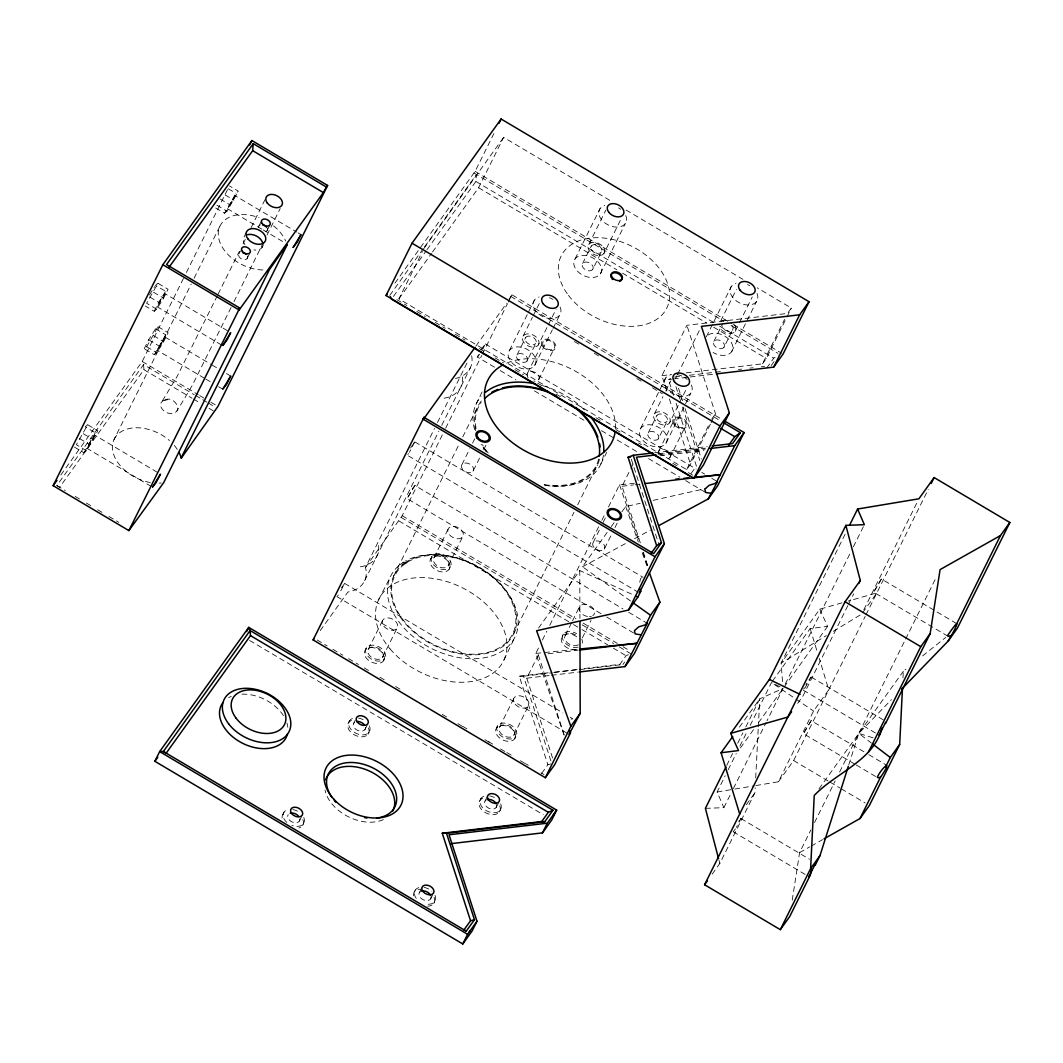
<?xml version="1.0" encoding="UTF-8"?>
<svg xmlns="http://www.w3.org/2000/svg" width="1063" height="1063" viewBox="0 0 1063 1063"><rect width="100%" height="100%" fill="white"/><g stroke="black" fill="none" stroke-linecap="round" stroke-linejoin="round"><path stroke-width="0.75" stroke-dasharray="5 3.75" d="M164.659 400.153C155.424 403.116 163.45 414.783 172.551 413.494C184.922 410.756 172.206 393.403 163.396 401.017L163.941 400.233M902.979 677.795L903.311 671.298L905.889 669.238M712.21 874.118L719.824 863.488L754.943 792.746L755.195 787.803M755.7 777.917L758.238 728.487M758.331 726.84L759.766 698.829L783.059 688.465L766.981 720.834M427.007 249.672L475.905 181.481L476.476 174.478L424.443 247.028M151.172 486.429L86.98 448.334L90.514 441.211L94.82 435.192L159.025 473.287M94.82 435.192L86.98 448.334M221.41 344.93L157.218 306.835L160.752 299.713L165.057 293.707L229.263 331.802M204.375 378.215L157.297 350.285L157.63 349.129L165.137 337.157L210.793 364.237M165.057 293.707L157.218 306.835M165.137 337.157L157.297 350.285M261.764 229.116L227.535 208.8L235.149 195.738L296.723 232.053M235.375 195.658L227.535 208.8M341.422 587.773L344.704 583.454L339.15 593.779M601.007 613.657L407.129 498.613L412.67 488.276L414.969 485.485L622.958 608.886M414.716 442.049L409.388 452.307M414.969 485.485L407.129 498.613M494.521 367.213L477.407 357.048L479.041 353.288M480.954 349.926L485.26 343.92L482.722 349.328M740.26 819.174L740.977 818.576L736.407 827.386M810.498 677.689L811.215 677.091L804.093 689.621M947.864 636.179L873.68 592.171L880.815 579.641L881.533 579.043L957.258 623.968M881.533 579.043L873.68 592.171M854.798 764.138L803.442 733.669L811.069 720.608L867.381 753.813M811.295 720.541L803.442 733.669M792.227 900.175L799.602 852.592L810.83 829.977M639.7 582.232L640.59 578.684L642.198 577.182M848.832 764.709L858.771 733.39L891.445 699.64M803.708 689.063L804.253 687.907M503.968 659.964L515.196 636.551M476.025 404.299L482.456 391.171M86.462 450.725L76.363 444.733L87.711 424.762L97.809 430.754L86.462 450.725L83.99 452.785L73.892 446.792M156.699 309.227L146.601 303.234L157.949 283.276L168.047 289.256L163.609 298.211L156.699 309.227L154.228 311.286L145.392 306.051M83.99 452.785L95.351 432.814L97.809 430.754M154.228 311.286L158.679 302.33L165.589 291.315L168.047 289.256M144.209 348.744L148.661 339.788L155.57 328.773L158.028 326.713L168.127 332.706L163.689 341.661L156.779 352.677L154.308 354.736L144.209 348.744L146.681 346.684L158.028 326.713M60.817 474.988L142.216 361.486L183.434 278.44M186.384 272.5L227.602 189.466M154.308 354.736L165.655 334.765L168.127 332.706M215.709 208.003L224.545 213.238L235.893 193.28L238.364 191.22L229.528 185.972M150.295 482.522A36.806 24.954 26.4 0 1 114.007 439.577L191.181 284.113M194.117 278.187L219.842 226.366M224.545 213.238L227.017 211.178L238.364 191.22M246.244 232.584L244.078 236.943A10.457 7.082 26.4 0 0 244.955 244.623M217.383 295.594L177.069 376.568L160.712 403.661M218.114 294.119L239.401 251.24M243.068 243.852L245.261 239.414M251.134 227.588L265.086 199.499M239.042 253.751L240.477 250.841M258.96 225.981L261.126 221.609M247.121 258.548L249.287 254.19M267.039 230.764L269.922 224.957M231.056 307.539L192.204 385.55L176.989 410.982M233.993 301.626L261.883 245.447M267.012 235.096L280.22 208.494M262.003 247.573L263.438 244.676M710.363 424.217L690.498 464.239L686.658 469.594L398.917 298.862L422.463 251.439M394.944 283.157L475.121 171.342L493.883 133.553M432.521 252.011L478.602 187.752L503.623 137.353L611.876 201.585M320.229 630.611L347.92 592.011L349.554 591.706A36.806 24.954 26.4 0 0 365.831 569.011L365.473 567.522L434.528 428.429M437.464 422.516L468.57 359.852M364.649 580.69L438.833 431.233M441.77 425.32L470.484 367.479M365.473 567.522L402.186 515.728L442.673 434.169M445.623 428.243L481.698 355.574M482.429 354.085L507.463 303.673M508.194 302.184L511.874 294.77L722.72 419.872M393.709 575.987L459.057 444.334M462.724 436.946L477.42 407.355M509.429 350.458L527.833 313.412M528.563 311.924L534.45 300.072M283.064 814.059L284.02 812.119M365.273 650.078L366.429 647.752M523.142 336.014L532.404 317.345M533.121 315.91L539.539 302.995M368.449 648.962L382.879 619.875M461.953 464.558L469.74 448.852M472.57 443.151L474.696 438.86M517.003 354.962L525.667 337.516M575.056 258.96L600.077 208.561M527.102 360.942A5.886 4 26.4 0 0 521.561 353.62A5.886 4 26.4 0 0 517.495 359.281A5.886 4 26.4 0 0 527.102 360.942L535.765 343.508A5.886 4 26.4 0 0 530.224 336.174A5.886 4 26.4 0 0 526.158 341.834A5.886 4 26.4 0 0 535.765 343.508M299.301 821.181L302.184 815.361M473.048 471.148A6.484 4.398 26.4 0 0 466.963 463.096A6.484 4.398 26.4 0 0 462.485 469.315A6.484 4.398 26.4 0 0 473.048 471.148L480.848 455.442M483.678 449.742L487.93 441.172M348.691 722.548L349.647 720.608M430.9 558.58L432.056 556.241M382.587 657.346A8.238 5.594 26.4 0 0 374.827 647.088A8.238 5.594 26.4 0 0 369.14 655.021A8.238 5.594 26.4 0 0 382.587 657.346L397.017 628.273A8.238 5.594 26.4 0 0 389.257 618.015A8.238 5.594 26.4 0 0 383.57 625.934A8.238 5.594 26.4 0 0 397.017 628.273M538.29 344.997A8.836 5.993 26.4 0 0 529.972 334.021A8.836 5.993 26.4 0 0 523.886 342.512A8.836 5.993 26.4 0 0 538.29 344.997L547.551 326.341M548.269 324.906L556.108 309.107M588.769 244.503L605.87 210.049M434.076 557.45L448.506 528.377M383.451 660.867A10.603 7.189 26.4 0 0 373.472 647.686A10.603 7.189 26.4 0 0 366.164 657.877A10.603 7.189 26.4 0 0 383.451 660.867L384.607 658.542A10.603 7.189 26.4 0 0 374.628 645.361A10.603 7.189 26.4 0 0 367.32 655.552A10.603 7.189 26.4 0 0 384.607 658.542M302.503 825.592L303.46 823.652M353.82 723.079L355.255 720.169M527.58 373.047L543.166 341.648M582.63 263.451L591.294 246.005M534.676 365.446A14.723 9.979 26.4 0 0 520.817 347.136A14.723 9.979 26.4 0 0 510.665 361.287A14.723 9.979 26.4 0 0 534.676 365.446L552.335 329.862M553.066 328.387L559.696 315.047M592.729 269.431A5.886 4 26.4 0 0 587.188 262.109A5.886 4 26.4 0 0 583.122 267.77A5.886 4 26.4 0 0 592.729 269.431L601.392 251.997A5.886 4 26.4 0 0 595.851 244.676A5.886 4 26.4 0 0 591.785 250.337A5.886 4 26.4 0 0 601.392 251.997M364.928 729.67L367.811 723.85M538.675 379.637L554.261 348.239A6.484 4.398 26.4 0 0 548.176 340.187A6.484 4.398 26.4 0 0 543.711 346.405A6.484 4.398 26.4 0 0 554.261 348.239M448.214 565.835A8.238 5.594 26.4 0 0 440.454 555.577A8.238 5.594 26.4 0 0 434.767 563.51A8.238 5.594 26.4 0 0 448.214 565.835L462.644 536.762A8.238 5.594 26.4 0 0 454.884 526.504A8.238 5.594 26.4 0 0 449.197 534.437A8.238 5.594 26.4 0 0 462.644 536.762M603.917 253.486A8.836 5.993 26.4 0 0 595.599 242.51A8.836 5.993 26.4 0 0 589.513 251.001A8.836 5.993 26.4 0 0 603.917 253.486L621.018 219.031M449.078 569.356A10.603 7.189 26.4 0 0 439.099 556.175A10.603 7.189 26.4 0 0 431.791 566.366A10.603 7.189 26.4 0 0 449.078 569.356L450.234 567.031A10.603 7.189 26.4 0 0 440.255 553.85A10.603 7.189 26.4 0 0 432.947 564.041A10.603 7.189 26.4 0 0 450.234 567.031M368.13 734.081L369.087 732.141M600.303 273.935A14.723 9.979 26.4 0 0 586.444 255.625A14.723 9.979 26.4 0 0 576.292 269.776A14.723 9.979 26.4 0 0 600.303 273.935L625.323 223.536M513.814 633.495L574.02 512.193M577.701 504.805L597.526 464.863M666.9 391.224L661.877 375.691L686.897 325.291L787.524 313.426L791.364 308.084L757.175 287.794M640.683 428.336L665.704 377.95M414.318 891.923L415.274 889.997M496.527 727.956L497.683 725.63M654.396 413.892L662.94 396.658M665.797 390.918L670.78 380.873M564.121 735.197L535.792 653.413L539.459 646.012M542.396 640.099L546.807 631.223M549.744 625.31L598.934 526.198M601.871 520.285L604.807 514.372M608.488 506.971L619.503 484.781L634.372 483.293M499.703 726.826L514.133 697.753M419.447 892.468L421.599 888.097M593.194 542.436L600.276 528.152M603.12 522.451L605.95 516.738M648.257 432.827L656.921 415.381M552.587 758.039L526.77 678.167L538.316 654.914L541.585 654.516M640.311 542.874L622.028 486.283L630.12 469.979M630.851 468.491L633.8 462.564M675.417 378.707L676.865 375.797M677.583 374.349L699.959 329.278M706.31 336.825L731.331 286.439M658.356 438.82A5.886 4 26.4 0 0 652.815 431.498A5.886 4 26.4 0 0 648.749 437.159A5.886 4 26.4 0 0 658.356 438.82L667.006 421.373A5.886 4 26.4 0 0 661.465 414.052A5.886 4 26.4 0 0 657.412 419.712A5.886 4 26.4 0 0 667.006 421.373M430.542 899.046L432.707 894.687M604.302 549.026A6.484 4.398 26.4 0 0 598.203 540.961A6.484 4.398 26.4 0 0 593.739 547.193A6.484 4.398 26.4 0 0 604.302 549.026L611.384 534.742M614.932 527.607L619.184 519.05M479.945 800.412L480.901 798.486M562.154 636.445L563.31 634.119M513.841 735.211A8.238 5.594 26.4 0 0 506.081 724.966A8.238 5.594 26.4 0 0 500.394 732.885A8.238 5.594 26.4 0 0 513.841 735.211L528.271 706.138A8.238 5.594 26.4 0 0 520.511 695.893A8.238 5.594 26.4 0 0 514.824 703.812A8.238 5.594 26.4 0 0 528.271 706.138M669.531 422.875A8.836 5.993 26.4 0 0 661.226 411.886A8.836 5.993 26.4 0 0 655.127 420.377A8.836 5.993 26.4 0 0 669.531 422.875L678.805 404.206M679.509 402.771L686.645 388.42M720.727 320.946L736.407 289.362M565.33 635.315L571.828 622.24M572.545 620.779L579.76 606.242M514.705 738.745A10.603 7.189 26.4 0 0 504.726 725.564A10.603 7.189 26.4 0 0 497.418 735.742A10.603 7.189 26.4 0 0 514.705 738.745L515.861 736.42A10.603 7.189 26.4 0 0 505.882 723.239A10.603 7.189 26.4 0 0 498.574 733.417A10.603 7.189 26.4 0 0 515.861 736.42M433.744 903.457L434.714 901.517M485.073 800.957L487.226 796.586M658.821 450.925L674.407 419.526M713.884 341.316L722.548 323.883M665.93 443.311A14.723 9.979 26.4 0 0 652.071 425.001A14.723 9.979 26.4 0 0 641.919 439.152A14.723 9.979 26.4 0 0 665.93 443.311L690.937 392.925M723.983 347.309A5.886 4 26.4 0 0 718.442 339.987A5.886 4 26.4 0 0 714.376 345.648A5.886 4 26.4 0 0 723.983 347.309L732.633 329.862M496.169 807.535L499.065 801.728M669.929 457.515L685.515 426.104A6.484 4.398 26.4 0 0 679.416 418.051A6.484 4.398 26.4 0 0 674.952 424.283A6.484 4.398 26.4 0 0 685.515 426.104M582.351 637.893L591.001 620.447M735.158 331.364L738.732 324.188M739.436 322.753L752.272 296.909M499.371 811.946L500.341 810.006M731.557 351.8L756.564 301.414M686.658 469.594L709.473 423.645M711.094 422.742L715.519 413.839L686.897 325.291M686.22 372.821L762.503 363.825L784.587 319.365M762.503 363.825L766.343 358.47L786.208 318.448M786.952 316.973L791.364 308.084M726.707 765.426L732.58 753.587M737.722 743.236L742.864 732.872M745.801 726.959L759.766 698.829L737.523 729.843M705.407 808.345L723.876 807.667L717.126 792.001L725.205 775.724M728.142 769.811L736.221 753.534M739.888 746.133L747.236 731.331M750.172 725.418L771.486 682.499L781.611 687.721M845.098 534.211L781.106 663.113L782.687 683.708M723.876 807.667L730.454 794.42M733.377 788.533L766.25 722.309M785.251 684.04L850.44 552.72M853.363 546.807L863.621 526.158M847.822 605.644L803.057 695.84L797.343 703.799M848.553 604.169L853.695 593.818M755.833 785.557L778.422 781.783L813.54 711.041L828.768 689.794L819.228 658.396M863.847 609.697L918.166 500.274M778.422 781.783L793.649 760.55L865.216 616.381M865.946 614.906L928.251 489.392M814.51 822.549L835.173 780.946M839.597 772.03L904.865 640.551M905.596 639.076L936.41 576.996M600.834 464.053L606.667 452.453M378.534 599.904L390.4 576.797M509.15 299.168L511.874 294.77M805.9 684.811L806.91 683.097M410.637 447.975L412.643 444.759M149.445 294.969L154.627 286.704M167.795 399.661L164.871 400.326M479.705 354.258L477.407 357.048M808.916 679.882L809.793 678.619M738.679 821.38L739.556 820.105M735.423 828.914L733.364 831.638M143.571 364.609L143.957 369.685L59.581 487.346L56.844 485.539L143.571 364.609L194.237 394.679M389.749 295.408L423.473 248.37M423.938 248.476L503.623 137.353M393.443 296.471L426.05 251.014M398.917 298.862L431.565 253.353M475.972 346.033L506.652 303.261M538.516 628.074L579.773 570.539L633.761 595.081M630.518 600.967L582.484 566.765L607.438 531.978M611.265 526.623L614.148 522.611M621.828 511.914L625.669 506.559L640.178 503.291M711.679 419.194L715.519 413.839M691.123 473.407L696.398 466.046L676.068 403.169M766.702 368.011L773.744 358.204L778.236 354.989M771.153 365.619L774.807 360.543M541.665 773.372L547.883 764.722L551.79 763.686L523.514 676.214L519.276 676.201L547.883 764.722M628.379 654.688L626.054 655.725L619.862 664.348L579.441 669.105M622.931 664.495L624.659 662.09M841.989 602.841L819.772 609.192L781.106 663.113L826.323 635.608M772.456 681.144L810.152 628.565L827.585 626.359L819.772 609.192M740.419 747.914L753.68 729.417M758.424 722.813L783.059 688.465M784.002 687.136L827.585 626.359M862.598 612.806L876.882 592.888L848.327 601.033M746.372 804.691L754.943 792.746M818.975 788.879L903.311 671.298M413.52 443.497L414.225 442.567M407.82 454.499L408.524 453.569M337.582 595.984L338.286 595.054M157.949 283.276L155.49 285.336L165.589 291.315M87.711 424.762L85.253 426.821L95.351 432.814M922.631 655.871L945.818 637.375M399.994 564.666L405.481 561.012L408.817 561.357L411.713 559.895A65.733 44.58 26.4 0 1 513.376 605.817A65.733 44.58 26.4 0 1 443.072 648.629A65.733 44.58 26.4 0 1 403.595 564.825L399.994 564.666A69.201 46.931 26.4 0 0 442.952 653.4A69.201 46.931 26.4 0 0 514.691 605.551A69.201 46.931 26.4 0 0 405.481 561.012M403.595 564.825L408.817 561.357M833.379 631.316L861.641 614.135M799.602 852.592L809.674 846.919M811.109 846.108L822.616 839.624M582.484 566.765L627.303 542.595M634.531 538.702L650.423 530.118M673.53 395.303L668.454 379.584L670.673 378.401M571.11 719.133L572.917 718.854L570.074 717.166M653.094 500.381L706.337 488.395M444.135 398.187L445.769 397.881A36.806 24.954 26.4 0 0 462.046 375.186L461.687 373.698M360.423 566.818L362.058 566.513A36.806 24.954 26.4 0 0 378.335 543.818L377.99 542.329M717.126 792.001L733.257 789.317M734.865 789.052L754.225 785.823M620.207 664.813L612.82 665.69M661.877 375.691L671.617 374.535M674.54 377.02L682.725 376.05M689.276 375.279L713.844 372.382M715.479 372.183L720.395 371.612M738.4 369.486L741.682 369.1M749.867 368.13L753.149 367.745M761.334 366.788L764.603 366.403M668.454 379.584L671.723 379.199M673.357 379.013L688.518 377.166M690.166 376.966L714.721 374.07M654.609 452.772L707.267 446.566M657.758 453.742L705.42 448.134M659.379 454.499L705.234 449.091M659.897 455.788L703.905 450.606M622.028 486.283L633.482 484.927M635.129 484.741L640.032 484.157M548.136 653.745L577.621 650.277M519.276 676.201L548.216 672.799M554.793 672.015L577.807 669.305M523.514 676.214L552.016 672.852M553.65 672.666L611.185 665.876M526.77 678.167L549.691 675.47M551.338 675.271L577.541 672.188M535.792 653.413L578.75 649.108M402.638 562.739L406.106 563.005L405.348 562.553M872.989 737.775L858.771 733.39L871.474 743.103M626.12 210.036L742.931 279.343M475.121 171.342L731.729 323.604M733.164 324.441L781.624 353.208M473.952 172.977L723.903 321.278M731.012 325.504L777.943 353.341M475.905 181.481L713.884 322.687M719.585 326.075L773.744 358.204M478.602 187.752L616.779 269.736M622.48 273.111L706.523 322.979M713.645 327.205L766.343 358.47M510.705 296.404L720.422 420.842M574.339 341.515L580.013 344.877M594.217 353.301L599.891 356.676M636.803 378.574L642.49 381.949M652.43 387.836L662.369 393.735M228.332 188.776L235.893 193.28M298.145 232.903L301.002 234.591M485.26 343.92L696.106 469.022M701.793 472.397L704.649 474.085M711.772 478.31L717.472 481.698M225.09 194.928L233.926 200.163M396.858 299.62L406.823 305.519M416.776 311.432L425.306 316.495M435.259 322.395L445.211 328.308M455.163 334.207L465.116 340.12M479.333 348.558L485.034 351.933M494.986 357.832L503.517 362.895M514.891 369.645L523.421 374.708M537.639 383.145L543.326 386.52M556.122 394.121L563.244 398.333M595.944 417.732L601.631 421.107M615.849 429.545L621.536 432.92M638.597 443.045L641.441 444.733M672.733 463.295L679.842 467.521M688.372 472.583L692.638 475.108M220.161 199.047L228.983 204.282M263.199 229.953L284.592 242.656M500.235 370.588L515.914 379.903M534.463 390.905L584.371 420.523M601.485 430.674L615.756 439.139M617.178 439.976L638.571 452.679M648.55 458.591L679.935 477.207M685.635 480.596L705.606 492.448M216.918 205.186L227.017 211.178M414.942 441.969L643.128 577.355M811.215 677.091L885.386 721.099M153.51 292.219L163.609 298.211M149.843 297.095L158.679 302.33M408.524 455.947L637.88 592.038M803.376 690.219L879.088 735.144M155.57 328.773L165.655 334.765M212.215 365.087L217.928 368.476M226.485 373.551L230.764 376.089M628.658 612.275L647.181 623.263M868.79 754.65L887.02 765.466M153.59 335.669L163.689 341.661M148.661 339.788L158.746 345.781M205.797 379.066L211.51 382.454M218.633 386.68L222.924 389.231M606.707 617.032L635.222 633.96M856.22 764.975L877.626 777.678M146.681 346.684L156.779 352.677M142.216 361.486L198.303 394.758M199.711 395.595L203.91 398.094M210.926 402.252L216.533 405.574M402.186 515.728L575.987 618.852M583.122 623.077L617.311 643.367M623.011 646.742L630.133 650.981M195.645 395.516L201.279 398.864M202.688 399.688L206.913 402.199M208.321 403.036L213.955 406.372M401.017 517.362L573.635 619.795M582.205 624.871L613.59 643.487M619.291 646.875L630.704 653.652M143.957 369.685L192.018 398.2M193.426 399.037L200.495 403.236M208.973 408.258L213.211 410.783M398.891 520.936L572.093 623.715M573.515 624.552L580.611 628.764M582.032 629.602L607.598 644.776M613.271 648.138L626.054 655.725M793.649 760.55L828.715 781.345M830.11 782.182L839.929 788.002M841.325 788.826L865.162 802.977M344.704 583.454L562.938 712.928M740.977 818.576L809.448 859.196M83.273 433.717L93.371 439.71M79.605 438.581L88.442 443.829M336.865 596.582L567.642 733.51M733.138 831.718L807.455 875.806M56.844 485.539L65.295 490.548M75.141 496.394L80.775 499.743M86.409 503.078L92.043 506.413M97.663 509.762L103.297 513.097M108.931 516.445L118.777 522.292M317.146 639.979L327.138 645.905M332.839 649.294L342.831 655.22M348.531 658.608L358.523 664.534M364.224 667.923L369.937 671.298M379.916 677.224L385.63 680.612M395.622 686.539L401.322 689.927M462.671 726.321L466.949 728.859M488.342 741.562L492.621 744.1M506.892 752.564L511.17 755.102M525.441 763.566L528.298 765.254M541.133 772.881L543.99 774.568M442.288 714.416L447.961 717.777M457.901 723.677L463.588 727.052M484.874 739.689L490.561 743.05M500.5 748.95L506.174 752.312M520.378 760.736L526.052 764.111M249.632 640.471L543.299 814.723M774.196 684.333L794.539 698.152M795.908 699.069L813.54 711.041M625.669 506.559L638.358 542.024M642.225 552.813L647.194 566.685M619.503 484.781L639.275 541.878M643.022 552.68L647.832 566.566M678.473 388.141L682.539 400.711M685.077 408.577L701.328 458.884M675.948 386.64L680.014 399.223M682.552 407.076L699.826 460.531M669.411 398.997L690.498 464.239M631.302 459.163L659.047 545.013M643.367 552.308L647.938 566.459M538.316 654.914L564.227 735.078M810.152 628.565L817.314 652.124M719 860.339L719.824 863.488M579.773 570.539L579.92 618.414M757.015 293.441A14.723 9.979 26.4 0 1 749.853 304.908A14.723 9.979 26.4 0 1 731.915 296.325A14.723 9.979 26.4 0 1 735.941 283.356M747.528 284.578A14.723 9.979 26.4 0 1 749.814 285.748M708.264 334.965A14.723 9.979 26.4 0 1 726.893 337.569A14.723 9.979 26.4 0 1 730.999 352.491A14.723 9.979 26.4 0 1 713.074 352.491M625.762 215.563A14.723 9.979 26.4 0 1 618.6 227.03A14.723 9.979 26.4 0 1 600.661 218.447A14.723 9.979 26.4 0 1 604.701 205.478M618.56 207.883A14.723 9.979 26.4 0 1 620.659 209.305M560.135 307.074A14.723 9.979 26.4 0 1 552.973 318.541A14.723 9.979 26.4 0 1 535.034 309.958A14.723 9.979 26.4 0 1 539.074 296.989M549.465 297.733A14.723 9.979 26.4 0 1 552.933 299.381M691.388 384.952A14.723 9.979 26.4 0 1 684.227 396.419A14.723 9.979 26.4 0 1 666.288 387.836A14.723 9.979 26.4 0 1 670.328 374.867M677.091 374.614A14.723 9.979 26.4 0 1 683.057 376.634M684.187 377.259A14.723 9.979 26.4 0 1 687.243 379.478M734.427 324.866A8.836 5.993 26.4 0 1 731.464 333.423A8.836 5.993 26.4 0 1 719.757 327.165M721.192 321.265A8.836 5.993 26.4 0 1 729.032 320.973M732.141 325.544A5.886 4 26.4 0 1 729.497 331.297A5.886 4 26.4 0 1 722.043 325.916M228.638 697.66A36.222 24.555 26.4 0 1 231.229 696.385M241.965 694.152A36.222 24.555 26.4 0 1 284.459 717.366M286.917 723.053A36.222 24.555 26.4 0 1 287.821 727.291M383.398 819.6A37.099 25.167 26.4 0 1 348.093 816.623A37.099 25.167 26.4 0 1 325.026 790.035M431.086 896.813A6.484 4.398 26.4 0 1 423.167 899.75A6.484 4.398 26.4 0 1 420.297 891.644M299.846 818.935A6.484 4.398 26.4 0 1 292.684 822.204A6.484 4.398 26.4 0 1 288.193 814.59M365.473 727.424A6.484 4.398 26.4 0 1 357.54 730.361A6.484 4.398 26.4 0 1 354.67 722.255M496.713 805.302A6.484 4.398 26.4 0 1 488.794 808.239A6.484 4.398 26.4 0 1 485.924 800.133M434.089 897.318A11.334 7.693 26.4 0 1 427.711 906.221M413.361 895.843A11.334 7.693 26.4 0 1 420.35 889.173M302.849 819.453A11.334 7.693 26.4 0 1 298.942 827.957M282.107 817.979A11.334 7.693 26.4 0 1 286.625 811.68M368.476 727.942A11.334 7.693 26.4 0 1 362.084 736.832A11.334 7.693 26.4 0 1 348.345 728.687A11.334 7.693 26.4 0 1 354.723 719.784M499.716 805.807A11.334 7.693 26.4 0 1 494.202 814.643A11.334 7.693 26.4 0 1 480.383 808.026A11.334 7.693 26.4 0 1 483.492 798.047M500.686 803.88A11.334 7.693 26.4 0 1 495.159 812.703A11.334 7.693 26.4 0 1 481.353 806.099A11.334 7.693 26.4 0 1 484.462 796.107M489.671 795.921A11.334 7.693 26.4 0 1 495.132 797.954M435.059 895.378A11.334 7.693 26.4 0 1 425.944 904.082M416.231 898.328A11.334 7.693 26.4 0 1 418.835 887.618M424.044 887.419A11.334 7.693 26.4 0 1 431.87 891.166M303.805 817.513A11.334 7.693 26.4 0 1 291.9 825.446M286.864 822.47A11.334 7.693 26.4 0 1 287.581 809.74M292.79 809.554A11.334 7.693 26.4 0 1 298.251 811.587M369.432 726.002A11.334 7.693 26.4 0 1 363.054 734.892A11.334 7.693 26.4 0 1 349.315 726.747A11.334 7.693 26.4 0 1 355.693 717.844M358.417 718.043A11.334 7.693 26.4 0 1 363.878 720.076M161.257 483.014A36.806 24.954 26.4 0 1 159.158 483.147M114.007 439.577A36.806 24.954 26.4 0 1 169.522 440.587M174.292 445.424A36.806 24.954 26.4 0 1 178.026 450.659M262.827 269.962A36.806 24.954 26.4 0 1 218.314 235.375A36.806 24.954 26.4 0 1 259.027 217.689M273.563 225.874A36.806 24.954 26.4 0 1 285.708 241.049M262.774 245.898A10.457 7.082 26.4 0 1 253.911 249.938M247.254 255.997A4.717 3.189 26.4 0 1 244.968 259.664A4.717 3.189 26.4 0 1 239.228 256.914A4.717 3.189 26.4 0 1 240.517 252.768M267.185 228.213A4.717 3.189 26.4 0 1 265.564 231.747M258.561 227.602A4.717 3.189 26.4 0 1 260.435 224.984M599.466 459.256A66.584 45.164 26.4 0 1 543.06 485.047M485.977 451.177A66.584 45.164 26.4 0 1 481.698 444.812M475.759 430.648A66.584 45.164 26.4 0 1 482.243 399.901M506.692 363.134A69.334 47.024 26.4 0 1 578.219 372.821A69.334 47.024 26.4 0 1 615.45 428.774M598.668 458.964A65.733 44.58 26.4 0 1 542.98 484.422M488.236 453.037A65.733 44.58 26.4 0 1 482.403 444.706M476.078 428.575A65.733 44.58 26.4 0 1 481.114 402.678M603.452 455.15A69.201 46.931 26.4 0 1 544.243 485.02M486.615 451.988A69.201 46.931 26.4 0 1 481.14 444.334M474.603 429.625A69.201 46.931 26.4 0 1 481.047 396.539M542.595 385.63A69.201 46.931 26.4 0 1 586.577 412.165M471.666 355.799A36.806 24.954 26.4 0 1 455.389 378.494M576.996 649.453A10.603 7.189 26.4 0 1 563.576 644.896A10.603 7.189 26.4 0 1 564.147 634.757A10.603 7.189 26.4 0 1 577.661 637.548M578.152 647.128A10.603 7.189 26.4 0 1 562.42 637.787A10.603 7.189 26.4 0 1 576.611 633.628M581.806 639.169A10.603 7.189 26.4 0 1 582.258 643.195M578.378 644.749A8.238 5.594 26.4 0 1 567.39 642.849A8.238 5.594 26.4 0 1 566.42 634.279A8.238 5.594 26.4 0 1 577.395 636.179M587.52 616.5A8.238 5.594 26.4 0 1 579.149 607.571A8.238 5.594 26.4 0 1 590.111 605.857A8.238 5.594 26.4 0 1 592.809 615.676M591.307 616.354A8.238 5.594 26.4 0 1 589.5 616.633M528.112 377.803A6.484 4.398 26.4 0 1 530.53 371.505A6.484 4.398 26.4 0 1 539.034 376.554A6.484 4.398 26.4 0 1 533.666 381.099M658.622 454.433A6.484 4.398 26.4 0 1 662.276 449.343A6.484 4.398 26.4 0 1 670.128 454.007A6.484 4.398 26.4 0 1 666.474 459.083M405.481 562.46L402.943 564.307A66.584 45.164 26.4 0 0 445.649 650.171A66.584 45.164 26.4 0 0 512.379 601.459A66.584 45.164 26.4 0 0 405.481 562.46M568.426 295.341A58.89 39.942 26.4 0 0 664.441 311.977A58.89 39.942 26.4 0 0 609.019 238.737A58.89 39.942 26.4 0 0 568.426 295.341M390.068 648.908A69.547 47.157 26.4 0 0 502.547 662.701A69.547 47.157 26.4 0 0 431.14 578.192A69.547 47.157 26.4 0 0 390.068 648.908M674.048 424.549A7.654 5.195 26.4 0 0 686.525 426.715A7.654 5.195 26.4 0 0 679.323 417.188A7.654 5.195 26.4 0 0 674.048 424.549M542.794 346.671A7.654 5.195 26.4 0 0 555.271 348.837A7.654 5.195 26.4 0 0 548.07 339.31A7.654 5.195 26.4 0 0 542.794 346.671"/><path stroke-width="1.5" d="M569.914 730.706L570.499 732.832L569.077 734.36L580.199 713.286L579.933 621.722M901.61 689.156L948.037 641.188L957.418 628.127L1009.85 522.491L934.125 477.553L918.897 498.799L857.602 509.018L864.352 524.684L845.882 525.361L860.299 580.504L845.058 601.751L704.583 884.735L780.308 929.66L810.617 868.604L814.245 795.483C835.332 772.987 873.64 760.816 881.852 728.221M824.051 838.813L859.994 818.55L869.375 805.475L899.683 744.419L902.5 687.548M169.256 266.986L252.675 150.667L253.26 143.651L326.447 187.088L327.617 185.454L251.904 140.529L162.838 264.714L53.15 485.671L128.875 530.596L163.662 482.695L269.497 269.484L286.983 244.676M811.614 869.72L810.272 875.115L808.85 876.643L815.414 863.767M880.509 733.616L879.088 735.144L885.652 722.282M885.519 723.544L930.165 633.601L940.077 569.609L1000.469 535.553L1009.85 522.491M815.281 865.03L819.998 855.542L848.327 766.277M253.26 143.651L166.532 264.581L239.733 308.004L238.976 310.25L323.351 192.589L326.447 187.088M423.233 419.579L423.978 417.334L653.665 553.61L661.478 542.715L633.229 455.283L628.074 457.249L656.642 545.651L651.287 553.105M249.699 144.967L251.904 140.529M128.875 530.596L239.733 308.004M179.022 452.453A36.806 24.954 26.4 0 1 181.148 457.887L287.063 244.995M327.617 185.454L217.942 406.411L181.228 458.206M556.667 810.099L547.299 823.174L449.038 834.761L476.981 921.222L472.171 930.909L462.79 943.984L154.866 761.281L159.676 751.594L248.742 627.396L556.667 810.099L551.856 819.799L542.489 832.874L450.778 843.677M809.036 301.719L799.655 314.794L701.407 326.368L729.351 412.843L703.361 465.169L693.993 478.244L386.055 295.541L412.032 243.201L501.098 119.016L809.036 301.719L783.059 354.045L773.678 367.12L716.369 373.884M246.669 631.555L248.742 627.396L250.084 630.532L250.483 635.608L166.107 753.255L163.37 751.461L159.676 751.594L467.6 934.297L476.981 921.222M498.932 123.374L501.098 119.016M570.499 732.832L554.713 764.629L545.332 777.704L313.12 639.926L423.978 417.334M462.79 943.984L467.6 934.297M545.332 777.704L570.831 726.335L580.199 713.286M570.831 726.335L536.602 630.758L628.565 610.042L655.021 556.746L664.402 543.671L636.458 457.21L656.11 454.884M693.993 478.244L719.97 425.904L729.351 412.843M469.952 931.029L468.77 932.663M628.565 610.042L637.933 596.968L640.723 591.347L640.125 589.208M664.402 543.671L639.301 592.875L640.723 591.347M542.489 832.874L547.299 823.174M579.176 671.989L625.031 666.581L647.181 623.263L645.799 624.725L638.757 626.825L634.438 630.651L635.222 633.96L640.816 634.784M645.799 624.725L650.529 615.225L659.897 602.15L649.413 572.851M659.1 525.441L708.25 498.919L717.472 481.698L716.05 483.227L709.141 485.313L704.809 489.139L705.606 492.448L711.041 493.298M716.05 483.227L734.719 445.623L744.087 432.548L724.142 420.722M773.678 367.12L799.655 314.794M554.328 813.368L553.358 815.308L555.497 811.733M659.897 602.15L634.398 653.506L625.031 666.581M744.087 432.548L717.631 485.857L708.25 498.919M725.976 766.915L705.407 808.345L718.588 858.771M739.702 813.992L721.086 752.763L738.519 750.558L730.706 733.377L769.386 679.456L845.882 525.361M849.51 525.321L857.602 509.018M858.824 583.467L860.299 580.504M931.188 483.479L934.125 477.553M868.351 752.312L920.784 646.676L930.165 633.601M810.272 875.115L789.689 916.585L780.308 929.66M859.994 818.55L880.576 777.093C893.784 758.477 882.635 766.197 877.32 777.093L878.304 777.877L880.576 777.093M885.612 766.955L890.289 757.507L899.683 744.419M948.037 641.188C955.238 629.641 963.729 611.889 947.545 635.608L948.541 636.378L950.827 635.568M955.836 625.496L1000.469 535.553M53.15 485.671L56.977 480.33M386.055 295.541L387.224 293.906M154.866 761.281L157.736 757.281M424.19 418.237L475.015 347.375M313.12 639.926L314.303 638.292M728.527 445.41L734.772 436.694L740.393 432.681L723.278 422.529M740.393 432.681L732.58 443.577L712.197 445.982M470.55 920.757L463.933 929.966L466.245 931.161L474.457 919.721L446.513 833.259L442.261 833.246L470.55 920.757L474.457 919.721M442.261 833.246L541.705 821.526L548.309 812.318L552.973 810.245L250.084 630.532L163.37 751.461L466.245 931.161M446.513 833.259L544.774 821.686L552.973 810.245M721.086 752.763L732.686 736.579M791.629 711.772L787.816 717.073L730.706 733.377M704.583 884.735L707.44 880.749M810.617 868.604L819.998 855.542M656.642 545.651L661.478 542.715M633.229 455.283L652.961 452.958M628.074 457.249L630.585 456.957M710.15 448.52L734.719 445.623M644.949 483.572L720.276 474.696L693.847 477.34M579.255 650.078L636.578 643.328L580.398 648.948M675.669 479.161L678.978 478.828M683.934 478.337L688.89 477.832M541.705 821.526L544.774 821.686M636.644 596.383L637.933 596.968M769.386 679.456L800.12 694.405M412.032 243.201L719.97 425.904M252.675 150.667L323.351 192.589M720.568 428.269L734.772 436.694M689.369 475.852L391.529 299.141L390.347 296.643M845.058 601.751L920.784 646.676M162.838 264.714L238.564 309.639M422.808 418.968L655.021 556.746M250.483 635.608L548.309 812.318M633.176 602.867L650.529 615.225M872.736 744.087L890.289 757.507M611.132 277.363A5.886 4 26.4 0 1 614.002 272.779A5.886 4 26.4 0 1 621.177 276.221A5.886 4 26.4 0 1 619.57 281.403M612.793 279.556A5.886 4 26.4 0 1 611.81 278.506M287.435 733.975A36.222 24.555 26.4 0 1 243.48 743.715A36.222 24.555 26.4 0 1 222.672 702.962M325.597 779.79A37.099 25.167 26.4 0 1 369.605 771.153A37.099 25.167 26.4 0 1 392.765 811.042M331.643 797.037A37.099 25.167 26.4 0 1 344.346 763.075A37.099 25.167 26.4 0 1 392.672 785.557A37.099 25.167 26.4 0 1 376.807 818.058M366.987 818.005A37.099 25.167 26.4 0 1 364.702 817.673M335.775 802.206A37.099 25.167 26.4 0 1 334.287 800.532M421.48 891.1A6.484 4.398 26.4 0 1 430.741 895.538M290.226 813.235A6.484 4.398 26.4 0 1 298.756 816.411M357.261 721.498A6.484 4.398 26.4 0 1 364.383 724.913M487.106 799.602A6.484 4.398 26.4 0 1 496.368 804.04M247.36 234.75A10.457 7.082 26.4 0 1 262.88 243.959M242.683 252.688A4.717 3.189 26.4 0 1 245.938 254.243M262.601 224.904A4.717 3.189 26.4 0 1 266.64 227.309M491.93 392.167A66.584 45.164 26.4 0 1 494.88 390.679M495.889 390.227A66.584 45.164 26.4 0 1 497.989 389.39M502.414 387.982A66.584 45.164 26.4 0 1 548.295 391.649M575.694 407.368A66.584 45.164 26.4 0 1 597.858 437.212M599.652 443.736A66.584 45.164 26.4 0 1 600.157 446.965M615.118 431.937A69.334 47.024 26.4 0 1 522.385 449.397A69.334 47.024 26.4 0 1 502.56 365.154M485.02 398.2A65.733 44.58 26.4 0 1 550.82 393.257M552.135 393.802A65.733 44.58 26.4 0 1 556.055 395.582M570.765 404.312A65.733 44.58 26.4 0 1 573.023 405.986M575.203 407.727A65.733 44.58 26.4 0 1 599.24 456.04M485.632 392.167A69.201 46.931 26.4 0 1 535.473 383.863M590.244 416.364A69.201 46.931 26.4 0 1 603.771 451.988M152.634 486.907L155.889 482.947L160.447 474.138L152.634 486.907M222.871 345.409L227.15 339.775L230.684 332.639L222.871 345.409M222.951 388.859L226.193 384.899L230.764 376.089L222.951 388.859M293.189 247.36L297.467 241.726L301.002 234.591L293.189 247.36M612.288 277.536A5.886 4 26.4 0 0 621.895 279.197A5.886 4 26.4 0 0 616.354 271.876A5.886 4 26.4 0 0 612.288 277.536M674.38 381.617A8.836 5.993 26.4 0 0 688.784 384.115A8.836 5.993 26.4 0 0 680.466 373.126A8.836 5.993 26.4 0 0 674.38 381.617M543.127 303.739A8.836 5.993 26.4 0 0 557.53 306.237A8.836 5.993 26.4 0 0 549.212 295.248A8.836 5.993 26.4 0 0 543.127 303.739M740.007 290.106A8.836 5.993 26.4 0 0 754.411 292.604A8.836 5.993 26.4 0 0 746.093 281.615A8.836 5.993 26.4 0 0 740.007 290.106M608.754 212.228A8.836 5.993 26.4 0 0 623.157 214.726A8.836 5.993 26.4 0 0 614.839 203.737A8.836 5.993 26.4 0 0 608.754 212.228M236.132 718.256A28.98 19.652 26.4 0 0 283.369 726.428A28.98 19.652 26.4 0 0 256.103 690.405A28.98 19.652 26.4 0 0 236.132 718.256M228.598 723.77A36.222 24.555 26.4 0 0 287.648 733.988A36.222 24.555 26.4 0 0 253.565 688.957A36.222 24.555 26.4 0 0 228.598 723.77M333.569 798.884A41.802 28.356 26.4 0 0 400.817 805.422A41.802 28.356 26.4 0 0 356.171 755.288A41.802 28.356 26.4 0 0 333.569 798.884M422.875 891.405A6.484 4.398 26.4 0 0 433.438 893.239A6.484 4.398 26.4 0 0 427.339 885.187A6.484 4.398 26.4 0 0 422.875 891.405M291.621 813.527A6.484 4.398 26.4 0 0 302.184 815.361A6.484 4.398 26.4 0 0 296.085 807.309A6.484 4.398 26.4 0 0 291.621 813.527M357.248 722.029A6.484 4.398 26.4 0 0 367.811 723.85A6.484 4.398 26.4 0 0 361.712 715.798A6.484 4.398 26.4 0 0 357.248 722.029M488.502 799.894A6.484 4.398 26.4 0 0 499.065 801.728A6.484 4.398 26.4 0 0 492.966 793.676A6.484 4.398 26.4 0 0 488.502 799.894M247.838 238.816A10.457 7.082 26.4 0 0 264.886 241.766A10.457 7.082 26.4 0 0 255.054 228.771A10.457 7.082 26.4 0 0 247.838 238.816M242.324 251.4A4.717 3.189 26.4 0 0 250.004 252.728A4.717 3.189 26.4 0 0 245.566 246.868A4.717 3.189 26.4 0 0 242.324 251.4M262.242 223.629A4.717 3.189 26.4 0 0 269.922 224.957A4.717 3.189 26.4 0 0 265.484 219.098A4.717 3.189 26.4 0 0 262.242 223.629M267.291 203.046A8.836 5.993 26.4 0 0 281.695 205.531A8.836 5.993 26.4 0 0 273.377 194.556A8.836 5.993 26.4 0 0 267.291 203.046M608.421 516.06A7.654 5.195 26.4 0 0 620.898 518.213A7.654 5.195 26.4 0 0 613.696 508.699A7.654 5.195 26.4 0 0 608.421 516.06M477.167 438.182A7.654 5.195 26.4 0 0 489.644 440.348A7.654 5.195 26.4 0 0 482.443 430.821A7.654 5.195 26.4 0 0 477.167 438.182M478.084 437.916A6.484 4.398 26.4 0 0 488.635 439.75A6.484 4.398 26.4 0 0 482.549 431.684A6.484 4.398 26.4 0 0 478.084 437.916M609.325 515.794A6.484 4.398 26.4 0 0 619.888 517.615A6.484 4.398 26.4 0 0 613.789 509.562A6.484 4.398 26.4 0 0 609.325 515.794"/></g></svg>
